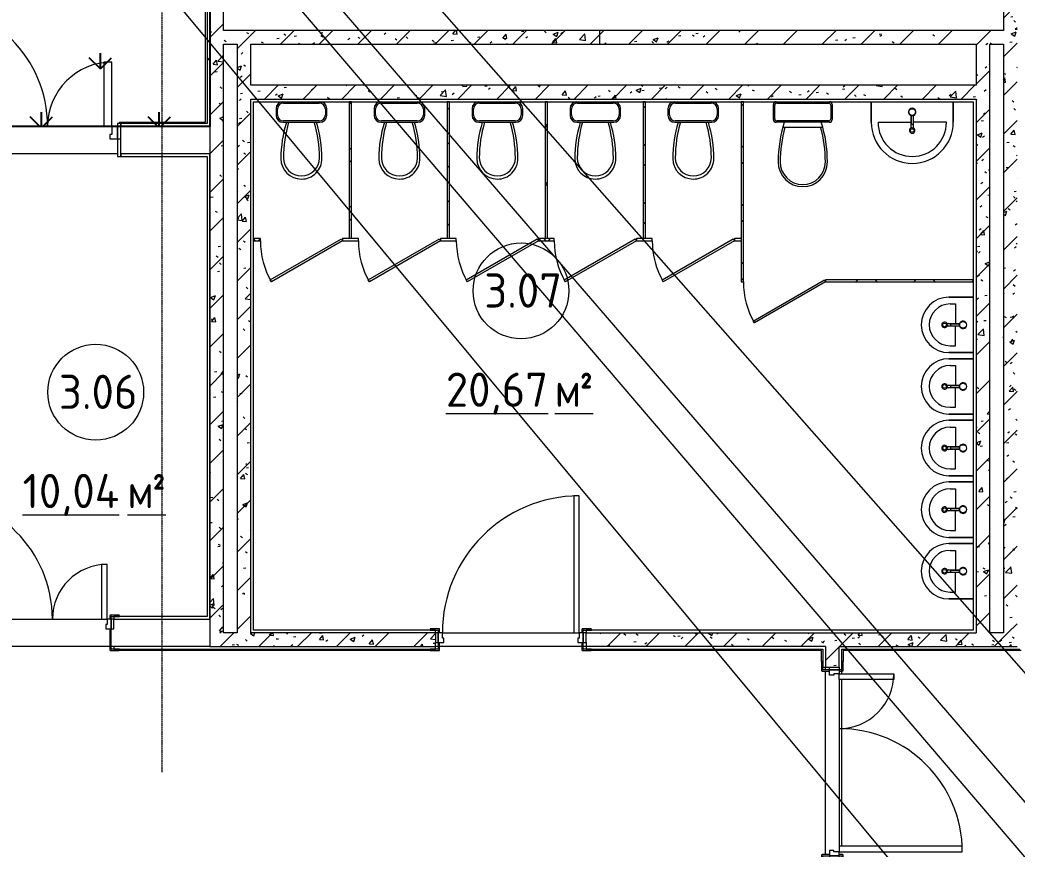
# Model space of a CAD drawing. Header units: millimetres. Extents: x -584918 to 2941280, y 3000189 to 4229862.
# Drawn here: x 179597 to 186884, y 4019962 to 4026020 of the extents above; entities that cross this region are included whole.
import ezdxf

# ---------------------------------------------------------------- set-up
doc = ezdxf.new("R2010")
doc.units = ezdxf.units.MM
doc.linetypes.add('ASVP_Невидимые', pattern=[5, 3, -2])
doc.linetypes.add('ASVP_Осевая', pattern=[14, 10, -2, 0, -2])
for name, color, linetype, lineweight in [('Двери', 7, 'Continuous', 0), ('Линии', 7, 'Continuous', 0), ('Марки помещений', 7, 'Continuous', 0), ('Обобщенные модели', 7, 'Continuous', 0), ('Перекрытие', 7, 'Continuous', 0), ('Сантехника', 7, 'Continuous', 0), ('Стены внутренние', 7, 'Continuous', 0), ('Стены наружные', 7, 'Continuous', 0), ('Стены несущие', 7, 'Continuous', 0), ('Стены отделка', 7, 'Continuous', 0), ('Стены перегородки', 7, 'Continuous', 0), ('экспертиза ДУ пояснения', 6, 'Continuous', 0), ('экспертиза условные обозначения', 1, 'Continuous', 0)]:
    doc.layers.add(name, color=color, linetype=linetype, lineweight=lineweight)
doc.styles.add('GOST Common_2', font='', dxfattribs={"height": 500})
doc.styles.add('GOST Common_3', font='', dxfattribs={"width": 0.9, "height": 500})
doc.styles.get('GOST Common_2').set_extended_font_data('GOST Common')
doc.styles.get('GOST Common_3').set_extended_font_data('GOST Common')
pattern_1 = [(45, (188753.27, 4005092.92), (-141.4214, 141.4214), [])]
pattern_2 = [(50, (188753.27, 4005092.92), (364.368, -31.8783), [38.1, -419.1]), (355, (188753.27, 4005092.9), (-70.486, 382.1133), [30.48, -335.28]), (100.451, (188783.63, 4005090.26), (293.885, 350.2334), [32.38, -356.18]), (46.184, (188753.27, 4005194.5), (542.1585, -84.086), [57.15, -628.65]), (96.636, (188798.45, 4005187.5), (474.805, 494.855), [48.57, -534.27]), (351.184, (188753.27, 4005194.5), (474.81, 494.85), [45.72, -502.92]), (21, (188804.07, 4005169.12), (303.2285, -204.5305), [38.1, -419.1]), (326, (188804.07, 4005169.1), (123.604, 368.376), [30.48, -335.28]), (71.451, (188829.33, 4005152.07), (426.834, 163.843), [32.38, -356.18]), (37.5, (188753.27, 4005092.92), (6.17665, 169.11015), [16.764, -314.452, 16.764, -323.596, -336.55]), (37.5, (188753.27, 4005092.92), (6.17665, 169.11015), [-671.576, 16.764, -319.786]), (7.5, (188753.27, 4005092.92), (133.6389, 200.3615), [16.764, -177.292, 16.764, -306.832, -128.27]), (7.5, (188753.27, 4005092.92), (133.6389, 200.3615), [-517.652, 16.764, -111.506]), (327.5, (188639.98, 4005092.92), (271.1818, -11.4584), [16.764, -110.236, 16.764, -379.476, -525.78]), (327.5, (188639.98, 4005092.92), (271.1818, -11.4584), [-523.24, 16.764, -509.016]), (317.5, (188589.18, 4005092.92), (296.2585, 50.8528), [16.764, -148.336, 16.764, -246.38, -373.38]), (317.5, (188589.18, 4005092.92), (296.2585, 50.8528), [-428.244, 16.764, -356.616])]
pattern_3 = [(45, (188753.27, 4005092.92), (-212.132, 212.132), []), (135, (188753.27, 4005092.92), (-212.132, -212.132), [])]
pattern_4 = [(90, (188374.25, 3759702.1), (-431.0523, 431.0523), [114.3, -747.8046]), (45, (188374.25, 3759702.1), (-431.0523, 431.0523), [114.3, -495.3]), (135, (188374.25, 3759702.1), (-431.0523, -431.0523), [114.3, -495.3])]

# ---------------------------------------------------------------- blocks, each defined once
blk = doc.blocks.new('ASVP_ДверьПротивопожарнаяСтальная_2 полотна - EI15 1370х2000h_полотна_ Г Пр _1250 в свету_-7407274-АР Этаж 03')
at = {"layer": 'Двери', "lineweight": 18}
for p, q in [((-685, 1000), (-625, 1000)), ((-685, 100), (-685, 1000)), ((-625, 1000), (-625, 100)), ((685, 570), (625, 570)), ((625, 570), (625, 100)), ((685, 100), (685, 570)), ((-725, 100), (-685, 100)), ((-725, 10), (-725, 100)), ((-625, 100), (-685, 100)), ((-685, 100), (-685, 40)), ((625, 100), (685, 100)), ((725, 100), (685, 100)), ((685, 100), (685, 40)), ((725, 10), (725, 100)), ((-670, 10), (-725, 10)), ((-685, 40), (-670, 40)), ((-670, 40), (-670, 10)), ((685, 40), (670, 40)), ((670, 40), (670, 10)), ((670, 10), (725, 10))]:
    blk.add_line(p, q, dxfattribs=at)
at = {"layer": 'Двери', "linetype": 'ASVP_Невидимые', "lineweight": 18}
for p, q in [((-750, 100), (-725, 100)), ((-750, 10), (-750, 100)), ((-725, 100), (-725, 10)), ((750, 100), (725, 100)), ((725, 100), (725, 10)), ((750, 10), (750, 100)), ((-725, 10), (-750, 10)), ((725, 10), (750, 10))]:
    blk.add_line(p, q, dxfattribs=at)
at = {"layer": 'Двери'}
for centre, radius, start, end in [((-685, 100), 900, 360, 90), ((685, 100), 470, 90, 180)]:
    blk.add_arc(centre, radius, start, end, dxfattribs=at)
blk = doc.blocks.new('ASVP_ДверьДеревянная_2 полотна - Межкомнатная 1300х2000h_полотна_ Г Л _1220 в свету_-7531502-АР Этаж 03')
at = {"layer": 'Двери', "lineweight": 18}
for p, q in [((650, 950), (610, 950)), ((610, 950), (610, 50)), ((650, 50), (650, 950)), ((-650, 450), (-610, 450)), ((-650, 50), (-650, 450)), ((-610, 450), (-610, 50)), ((-680, 50), (-650, 50)), ((-680, -20), (-680, 50)), ((-610, 50), (-650, 50)), ((-650, 50), (-650, 10)), ((-650, 10), (-640, 10)), ((-640, 10), (-640, -20)), ((610, 50), (650, 50)), ((650, 10), (640, 10)), ((640, 10), (640, -20)), ((680, 50), (650, 50)), ((650, 50), (650, 10)), ((680, -20), (680, 50)), ((-640, -20), (-680, -20)), ((640, -20), (680, -20))]:
    blk.add_line(p, q, dxfattribs=at)
at = {"layer": 'Двери', "linetype": 'ASVP_Невидимые', "lineweight": 18}
for p, q in [((-700, 50), (-680, 50)), ((-700, -20), (-700, 50)), ((-680, 50), (-680, -20)), ((700, 50), (680, 50)), ((680, 50), (680, -20)), ((700, -20), (700, 50)), ((-680, -20), (-700, -20)), ((680, -20), (700, -20))]:
    blk.add_line(p, q, dxfattribs=at)
at = {"layer": 'Двери'}
for centre, radius, start, end in [((650, 50), 900, 90, 180), ((-650, 50), 400, 360, 90)]:
    blk.add_arc(centre, radius, start, end, dxfattribs=at)
blk = doc.blocks.new('ASVP_НАЛИЧНИК МДФ_Двери - Наличник дверной МДФ-7523534-АР Этаж 03')
at = {"layer": 'Обобщенные модели'}
for p, q in [((-681, 0), (-740, 0)), ((-740, 0), (-740, -5)), ((-681, -1), (-681, 0)), ((-680, 50), (-680, -1)), ((-670, -5), (-670, 50)), ((670, 50), (670, -5)), ((680, -1), (680, 50)), ((740, 0), (681, 0)), ((681, 0), (681, -1)), ((740, -5), (740, 0)), ((-735, -10), (-675, -10)), ((-680, -1), (-681, -1)), ((675, -10), (735, -10)), ((681, -1), (680, -1))]:
    blk.add_line(p, q, dxfattribs=at)
for centre, start, end in [((-735, -5), 180, 270), ((-675, -5), 270, 360), ((675, -5), 180, 270), ((735, -5), 270, 360)]:
    blk.add_arc(centre, 5, start, end, dxfattribs=at)
blk = doc.blocks.new('ASVP_НАЛИЧНИК МДФ_Двери - Наличник дверной МДФ-V43-АР Этаж 03')
at = {"layer": 'Обобщенные модели'}
for p, q in [((-681, 0), (-740, 0)), ((-740, 0), (-740, -5)), ((-681, -1), (-681, 0)), ((-680, 20), (-680, -1)), ((-670, -5), (-670, 20)), ((670, 20), (670, -5)), ((680, -1), (680, 20)), ((740, 0), (681, 0)), ((681, 0), (681, -1)), ((740, -5), (740, 0)), ((-735, -10), (-675, -10)), ((-680, -1), (-681, -1)), ((675, -10), (735, -10)), ((681, -1), (680, -1))]:
    blk.add_line(p, q, dxfattribs=at)
for centre, start, end in [((-735, -5), 180, 270), ((-675, -5), 270, 360), ((675, -5), 180, 270), ((735, -5), 270, 360)]:
    blk.add_arc(centre, 5, start, end, dxfattribs=at)
blk = doc.blocks.new('ASVP_ДверьДеревянная_2 полотна - Межкомнатная 1300х2000h_полотна_ Г Пр _1220 в свету_-7189934-АР Этаж 03')
at = {"layer": 'Двери', "lineweight": 18}
for p, q in [((-650, 1000), (-610, 1000)), ((-650, 100), (-650, 1000)), ((-610, 1000), (-610, 100)), ((650, 500), (610, 500)), ((610, 500), (610, 100)), ((650, 100), (650, 500)), ((-680, 100), (-650, 100)), ((-680, 30), (-680, 100)), ((-610, 100), (-650, 100)), ((-650, 100), (-650, 60)), ((610, 100), (650, 100)), ((680, 100), (650, 100)), ((650, 100), (650, 60)), ((680, 30), (680, 100)), ((-640, 30), (-680, 30)), ((-650, 60), (-640, 60)), ((-640, 60), (-640, 30)), ((650, 60), (640, 60)), ((640, 60), (640, 30)), ((640, 30), (680, 30))]:
    blk.add_line(p, q, dxfattribs=at)
at = {"layer": 'Двери', "linetype": 'ASVP_Невидимые', "lineweight": 18}
for p, q in [((-700, 100), (-680, 100)), ((-700, 30), (-700, 100)), ((-680, 100), (-680, 30)), ((700, 100), (680, 100)), ((680, 100), (680, 30)), ((700, 30), (700, 100)), ((-680, 30), (-700, 30)), ((680, 30), (700, 30))]:
    blk.add_line(p, q, dxfattribs=at)
at = {"layer": 'Двери'}
for centre, radius, start, end in [((-650, 100), 900, 360, 90), ((650, 100), 400, 90, 180)]:
    blk.add_arc(centre, radius, start, end, dxfattribs=at)
blk = doc.blocks.new('ASVP_НАЛИЧНИК МДФ_Двери - Наличник дверной МДФ-7405303-АР Этаж 03')
at = {"layer": 'Обобщенные модели'}
for p, q in [((-680, 150), (-680, -1)), ((-670, -5), (-670, 150)), ((670, 150), (670, -5)), ((680, -1), (680, 150)), ((-681, 0), (-740, 0)), ((-740, 0), (-740, -5)), ((-681, -1), (-681, 0)), ((740, 0), (681, 0)), ((681, 0), (681, -1)), ((740, -5), (740, 0)), ((-735, -10), (-675, -10)), ((-680, -1), (-681, -1)), ((675, -10), (735, -10)), ((681, -1), (680, -1))]:
    blk.add_line(p, q, dxfattribs=at)
for centre, start, end in [((-735, -5), 180, 270), ((-675, -5), 270, 360), ((675, -5), 180, 270), ((735, -5), 270, 360)]:
    blk.add_arc(centre, 5, start, end, dxfattribs=at)
blk = doc.blocks.new('ASVP_НАЛИЧНИК МДФ_Двери - Наличник дверной МДФ-7488626-АР Этаж 03')
at = {"layer": 'Обобщенные модели'}
for p, q in [((-681, 0), (-740, 0)), ((-740, 0), (-740, -5)), ((-681, -1), (-681, 0)), ((-680, 20), (-680, -1)), ((-670, -5), (-670, 20)), ((670, 20), (670, -5)), ((680, -1), (680, 20)), ((740, 0), (681, 0)), ((681, 0), (681, -1)), ((740, -5), (740, 0)), ((-735, -10), (-675, -10)), ((-680, -1), (-681, -1)), ((675, -10), (735, -10)), ((681, -1), (680, -1))]:
    blk.add_line(p, q, dxfattribs=at)
for centre, start, end in [((-735, -5), 180, 270), ((-675, -5), 270, 360), ((675, -5), 180, 270), ((735, -5), 270, 360)]:
    blk.add_arc(centre, 5, start, end, dxfattribs=at)
blk = doc.blocks.new('ASVP_ОТКОС_Оштукатуривание дверного откоса - Оштукатуривание дверного откоса-5741163-АР Этаж 03')
at = {"layer": 'Обобщенные модели'}
for p, q in [((-750, 130), (-750, 0)), ((-725, 0), (-725, 130)), ((725, 130), (725, 0)), ((750, 0), (750, 130)), ((-750, 0), (-725, 0)), ((725, 0), (750, 0))]:
    blk.add_line(p, q, dxfattribs=at)
blk = doc.blocks.new('ASVP_ОТКОС_Оштукатуривание дверного откоса - Оштукатуривание дверного откоса-5741164-АР Этаж 03')
at = {"layer": 'Обобщенные модели'}
for p, q in [((-750, 20), (-750, 0)), ((-725, 0), (-725, 20)), ((725, 20), (725, 0)), ((750, 0), (750, 20)), ((-750, 0), (-725, 0)), ((725, 0), (750, 0))]:
    blk.add_line(p, q, dxfattribs=at)
blk = doc.blocks.new('ASVP_ДверьДеревянная_1 полотно - Санузел 1000х2000h_полотно_ Г Л _950 в свету_-7525979-АР Этаж 03')
at = {"layer": 'Двери', "lineweight": 18}
for p, q in [((500, 1050), (460, 1050)), ((460, 1050), (460, 50)), ((500, 50), (500, 1050)), ((-500, 50), (-530, 50)), ((-530, 50), (-530, -20)), ((-500, 10), (-500, 50)), ((-490, 10), (-500, 10)), ((-490, -20), (-490, 10)), ((460, 50), (500, 50)), ((500, 10), (490, 10)), ((490, 10), (490, -20)), ((530, 50), (500, 50)), ((500, 50), (500, 10)), ((530, -20), (530, 50)), ((-530, -20), (-490, -20)), ((490, -20), (530, -20))]:
    blk.add_line(p, q, dxfattribs=at)
at = {"layer": 'Двери', "linetype": 'ASVP_Невидимые', "lineweight": 18}
for p, q in [((-530, 50), (-550, 50)), ((-550, 50), (-550, -20)), ((-530, -20), (-530, 50)), ((550, 50), (530, 50)), ((530, 50), (530, -20)), ((550, -20), (550, 50)), ((-550, -20), (-530, -20)), ((530, -20), (550, -20))]:
    blk.add_line(p, q, dxfattribs=at)
at = {"layer": 'Двери'}
blk.add_arc((500, 50), 1000, 90, 180, dxfattribs=at)
blk = doc.blocks.new('ASVP_НАЛИЧНИК МДФ_Двери - Наличник дверной МДФ-V59-АР Этаж 03')
at = {"layer": 'Обобщенные модели'}
h = blk.add_hatch(dxfattribs=at)
h.set_pattern_fill('FP_18', color=256, style=0, pattern_type=2)
h.set_pattern_definition([(216.87, (5735.7, -15912.83), (1249.4985, 833.00223), [208.25, -1874.25]), (206.565, (5985.6, -16037.78), (-416.5007, -416.5004), [465.661, -465.661]), (198.435, (5985.6, -16246.03), (-832.9995, -416.5009), [263.418, -1053.671])])
h.paths.add_polyline_path([(550, -10), (585, -10), (588.5, -8.5), (590, -5), (590, 0), (530, 0), (530, 50), (520, 50), (520, -5), (521.5, -8.5), (525, -10), (531, -10)])
h.paths.add_polyline_path([(-530, -10), (-525, -10), (-521.5, -8.5), (-520, -5), (-520, 50), (-530, 50), (-531, 0), (-590, -1), (-590, -5), (-588.5, -8.5), (-585, -10), (-531, -10)])
for p, q in [((-531, 0), (-590, 0)), ((-590, 0), (-590, -5)), ((-531, -1), (-531, 0)), ((-530, 50), (-530, -1)), ((-520, -5), (-520, 50)), ((520, 50), (520, -5)), ((530, -1), (530, 50)), ((590, 0), (531, 0)), ((531, 0), (531, -1)), ((590, -5), (590, 0)), ((-585, -10), (-525, -10)), ((-530, -1), (-531, -1)), ((525, -10), (585, -10)), ((531, -1), (530, -1))]:
    blk.add_line(p, q, dxfattribs=at)
for centre, start, end in [((-585, -5), 180, 270), ((-525, -5), 270, 360), ((525, -5), 180, 270), ((585, -5), 270, 360)]:
    blk.add_arc(centre, 5, start, end, dxfattribs=at)
blk = doc.blocks.new('ASVP_НАЛИЧНИК МДФ_Двери - Наличник дверной МДФ-V60-АР Этаж 03')
at = {"layer": 'Обобщенные модели'}
for p, q in [((-531, 0), (-590, 0)), ((-590, 0), (-590, -5)), ((-531, -1), (-531, 0)), ((-530, 20), (-530, -1)), ((-520, -5), (-520, 20)), ((520, 20), (520, -5)), ((530, -1), (530, 20)), ((590, 0), (531, 0)), ((531, 0), (531, -1)), ((590, -5), (590, 0)), ((-585, -10), (-525, -10)), ((-530, -1), (-531, -1)), ((525, -10), (585, -10)), ((531, -1), (530, -1))]:
    blk.add_line(p, q, dxfattribs=at)
for centre, start, end in [((-585, -5), 180, 270), ((-525, -5), 270, 360), ((525, -5), 180, 270), ((585, -5), 270, 360)]:
    blk.add_arc(centre, 5, start, end, dxfattribs=at)
blk = doc.blocks.new('ASVP_2D_Унитаз_Слив - Унитаз детский-7571098-АР Этаж 03')
at = {"layer": 'Сантехника'}
for p, q in [((-294.1, -60), (-294.1, -110)), ((-284.1, -105), (-284.1, -65)), ((-239.1, -20), (20.9, -20)), ((65.9, -65), (65.9, -105)), ((75.9, -110), (75.9, -60)), ((-244.1, -160), (25.9, -160)), ((20.9, -150), (-239.1, -150))]:
    blk.add_line(p, q, dxfattribs=at)
for centre, radius, start, end in [((-244.1, -60), 50, 90, 180), ((-239.1, -65), 45, 90, 180), ((20.9, -65), 45, 360, 90), ((25.9, -60), 50, 360, 90), ((-244.1, -110), 50, 180, 270), ((-239.1, -105), 45, 180, 270), ((20.9, -105), 45, 270, 360), ((25.9, -110), 50, 270, 360), ((638.7, -425), 897.8, 162.83276, 180), ((661.9, -420.1), 902.8, 163.25645, 180), ((-880.1, -420.1), 902.8, 0, 16.74355), ((-856.9, -425), 897.8, 360, 17.16724), ((-109.1, -425), 150, 180, 269.90037), ((-109.1, -420.1), 131.9, 180, 270), ((-109.1, -425), 150, 269.90037, 360), ((-109.1, -420.1), 131.9, 270, 0)]:
    blk.add_arc(centre, radius, start, end, dxfattribs=at)
blk = doc.blocks.new('ASVP_2D_Унитаз_Слив - Унитаз для взрослых-7571099-АР Этаж 03')
at = {"layer": 'Сантехника'}
for p, q in [((-324.1, -140), (-324.1, -30)), ((-314.1, -135), (-314.1, -35)), ((-299.1, -20), (80.9, -20)), ((95.9, -35), (95.9, -135)), ((105.9, -30), (105.9, -140)), ((85.9, -160), (-304.1, -160)), ((80.9, -150), (-299.1, -150)), ((-254.8, -195), (36.7, -195))]:
    blk.add_line(p, q, dxfattribs=at)
for centre, radius, start, end in [((-304.1, -30), 20, 90, 180), ((-299.1, -35), 15, 90, 180), ((80.9, -35), 15, 360, 90), ((85.9, -30), 20, 0, 90), ((-304.1, -140), 20, 180, 270), ((-299.1, -135), 15, 180, 270), ((80.9, -135), 15, 270, 0), ((85.9, -140), 20, 270, 0), ((676.9, -450), 966, 162.52982, 180), ((691.9, -450), 966, 164.69381, 180), ((-910.1, -450), 966, 360, 15.30619), ((-895.1, -450), 966, 360, 17.47018), ((-109.1, -450), 180, 180, 270), ((-109.1, -450), 165, 180, 270), ((-109.1, -450), 165, 270, 360), ((-109.1, -450), 180, 270, 360)]:
    blk.add_arc(centre, radius, start, end, dxfattribs=at)
blk = doc.blocks.new('ASVP_2D_Раковина - Раковина 405х380 _детская_-7545342-АР Этаж 03')
at = {"layer": 'Сантехника'}
for p, q in [((-311.6, 187.5), (-311.6, 10)), ((-311.6, 10), (-311.6, 187.5)), ((-261.6, 179.3), (-261.6, 140)), ((-119.1, 110.6), (-119.1, 191.9)), ((-115.1, 176), (-115.1, 109.6)), ((-103.1, 176), (-115.1, 176)), ((-103.1, 109.6), (-103.1, 176)), ((-99.1, 191.9), (-99.1, 110.6)), ((43.4, 179.3), (43.4, 140)), ((93.4, 10), (93.4, 187.5)), ((93.4, 187.5), (93.4, 10)), ((-261.6, 140), (-119.1, 140)), ((43.4, 140), (-99.1, 140))]:
    blk.add_line(p, q, dxfattribs=at)
for centre, radius in [((-109.1, 220), 13.3), ((-109.1, 85), 24.5)]:
    blk.add_circle(centre, radius, dxfattribs=at)
for centre, radius, start, end in [((-109.1, 187.5), 202.5, 360, 180), ((-109.1, 187.5), 202.5, 360, 180), ((-109.1, 179.3), 152.5, 0, 180), ((-109.1, 220), 20, 284.14377, 255.85623), ((-109.1, 191.9), 10, 0, 180), ((-109.1, 85), 27.5, 102.60426, 77.39774), ((-109.1, 85), 25.3, 76.29328, 103.7089)]:
    blk.add_arc(centre, radius, start, end, dxfattribs=at)
blk = doc.blocks.new('Д_Эскиз_1П - Дверь_в_трансформируемой_перегородке-7571097-АР Этаж 03')
at = {"layer": 'Двери'}
for p, q in [((-300, 8), (219.6, 308)), ((227.6, 294.1), (-292, -5.9)), ((219.6, 308), (227.6, 294.1)), ((-292, -5.9), (-300, 8))]:
    blk.add_line(p, q, dxfattribs=at)
blk.add_arc((-300, 8), 600, 0, 30, dxfattribs=at)
blk = doc.blocks.new('ASVP_2D_Раковина - Раковина 600х450-7571100-АР Этаж 03')
at = {"layer": 'Сантехника'}
for p, q in [((-409.1, -160), (-409.1, -10)), ((-409.1, -10), (-409.1, -160)), ((190.9, -10), (190.9, -160)), ((190.9, -160), (190.9, -10)), ((-119.1, -110.6), (-119.1, -191.9)), ((-115.1, -176), (-115.1, -109.6)), ((-103.1, -109.6), (-103.1, -176)), ((-99.1, -191.9), (-99.1, -110.6)), ((-359.1, -160), (-119.1, -160)), ((-103.1, -176), (-115.1, -176)), ((140.9, -160), (-99.1, -160))]:
    blk.add_line(p, q, dxfattribs=at)
for centre, radius in [((-109.1, -85), 24.5), ((-109.1, -220), 13.3)]:
    blk.add_circle(centre, radius, dxfattribs=at)
for centre, radius, start, end in [((-109.1, -85), 27.5, 282.60226, 257.39574), ((-109.1, -85), 25.3, 256.2911, 283.70672), ((-109.1, -160), 300, 180, 0), ((-109.1, -160), 300, 180, 0), ((-109.1, -160), 250, 180, 360), ((-109.1, -220), 20, 104.14377, 75.85623), ((-109.1, -191.9), 10, 180, 360)]:
    blk.add_arc(centre, radius, start, end, dxfattribs=at)
blk = doc.blocks.new('ASVP_Марка_Помещение_ДваЗначения - Номер Площадь-685795-АР Этаж 03')
at = {"layer": 'Марки помещений'}
blk.add_circle((0, 0), 3.5, dxfattribs=at)

msp = doc.modelspace()

# ---------------------------------------------------------------- hatches: boundary and pattern name
at = {"layer": 'Стены внутренние'}
h = msp.add_hatch(dxfattribs=at)
h.set_pattern_fill('FP_4', color=256, style=0, pattern_type=2)
h.set_pattern_definition(pattern_1)
h.paths.add_polyline_path([(180984.165, 4025942.249), (181084.165, 4025942.249), (181084.165, 4027043.852), (180984.165, 4027043.852), (180984.165, 4026200.181)])
h = msp.add_hatch(dxfattribs=at)
h.set_pattern_fill('FP_5', color=256, style=0, pattern_type=2)
h.set_pattern_definition(pattern_2)
h.paths.add_polyline_path([(180984.165, 4025942.249), (181084.165, 4025942.249), (181084.165, 4027043.852), (180984.165, 4027043.852), (180984.165, 4026200.181)])
h = msp.add_hatch(dxfattribs=at)
h.set_pattern_fill('FP_4', color=256, style=0, pattern_type=2)
h.set_pattern_definition(pattern_1)
h.paths.add_polyline_path([(186831.04, 4021542.249), (186884.165, 4021542.249), (186884.165, 4026113.613), (186784.165, 4026153.911), (186784.165, 4021542.249)])
h = msp.add_hatch(dxfattribs=at)
h.set_pattern_fill('FP_5', color=256, style=0, pattern_type=2)
h.set_pattern_definition(pattern_2)
h.paths.add_polyline_path([(186831.04, 4021542.249), (186884.165, 4021542.249), (186884.165, 4026113.613), (186784.165, 4026153.911), (186784.165, 4021542.249)])
h = msp.add_hatch(dxfattribs=at)
h.set_pattern_fill('FP_4', color=256, style=0, pattern_type=2)
h.set_pattern_definition(pattern_1)
h.paths.add_polyline_path([(180984.165, 4021542.249), (181084.165, 4021542.249), (181084.165, 4025942.249), (180984.165, 4025942.249), (180984.165, 4021863.402)])
h = msp.add_hatch(dxfattribs=at)
h.set_pattern_fill('FP_5', color=256, style=0, pattern_type=2)
h.set_pattern_definition(pattern_2)
h.paths.add_polyline_path([(180984.165, 4021542.249), (181084.165, 4021542.249), (181084.165, 4025942.249), (180984.165, 4025942.249), (180984.165, 4021863.402)])
h = msp.add_hatch(dxfattribs=at)
h.set_pattern_fill('FP_4', color=256, style=0, pattern_type=2)
h.set_pattern_definition(pattern_1)
h.paths.add_polyline_path([(183834.165, 4025842.249), (183834.165, 4025942.249), (181084.165, 4025942.249), (181084.165, 4025842.249), (182888.826, 4025842.249)])
h = msp.add_hatch(dxfattribs=at)
h.set_pattern_fill('FP_5', color=256, style=0, pattern_type=2)
h.set_pattern_definition(pattern_2)
h.paths.add_polyline_path([(183834.165, 4025842.249), (183834.165, 4025942.249), (181084.165, 4025942.249), (181084.165, 4025842.249), (182888.826, 4025842.249)])
h = msp.add_hatch(dxfattribs=at)
h.set_pattern_fill('FP_4', color=256, style=0, pattern_type=2)
h.set_pattern_definition(pattern_1)
h.paths.add_polyline_path([(186584.165, 4025842.249), (186784.165, 4025842.249), (186784.165, 4025942.249), (183834.165, 4025942.249), (183834.165, 4025842.249), (185775.755, 4025842.249)])
h = msp.add_hatch(dxfattribs=at)
h.set_pattern_fill('FP_5', color=256, style=0, pattern_type=2)
h.set_pattern_definition(pattern_2)
h.paths.add_polyline_path([(186584.165, 4025842.249), (186784.165, 4025842.249), (186784.165, 4025942.249), (183834.165, 4025942.249), (183834.165, 4025842.249), (185775.755, 4025842.249)])
h = msp.add_hatch(dxfattribs=at)
h.set_pattern_fill('FP_4', color=256, style=0, pattern_type=2)
h.set_pattern_definition(pattern_1)
h.paths.add_polyline_path([(181184.165, 4021542.249), (181284.165, 4021542.249), (181284.165, 4025842.249), (181184.165, 4025842.249), (181184.165, 4021863.402)])
h = msp.add_hatch(dxfattribs=at)
h.set_pattern_fill('FP_5', color=256, style=0, pattern_type=2)
h.set_pattern_definition(pattern_2)
h.paths.add_polyline_path([(181184.165, 4021542.249), (181284.165, 4021542.249), (181284.165, 4025842.249), (181184.165, 4025842.249), (181184.165, 4021863.402)])
h = msp.add_hatch(dxfattribs=at)
h.set_pattern_fill('FP_4', color=256, style=0, pattern_type=2)
h.set_pattern_definition(pattern_1)
h.paths.add_polyline_path([(186684.165, 4021542.249), (186684.165, 4025842.249), (186584.165, 4025842.249), (186584.165, 4021542.249)])
h = msp.add_hatch(dxfattribs=at)
h.set_pattern_fill('FP_5', color=256, style=0, pattern_type=2)
h.set_pattern_definition(pattern_2)
h.paths.add_polyline_path([(186684.165, 4021542.249), (186684.165, 4025842.249), (186584.165, 4025842.249), (186584.165, 4021542.249)])
h = msp.add_hatch(dxfattribs=at)
h.set_pattern_fill('FP_4', color=256, style=0, pattern_type=2)
h.set_pattern_definition(pattern_1)
h.paths.add_polyline_path([(181284.165, 4025442.249), (186584.165, 4025442.249), (186584.165, 4025542.249), (181284.165, 4025542.249), (181284.165, 4025477.385)])
h = msp.add_hatch(dxfattribs=at)
h.set_pattern_fill('FP_5', color=256, style=0, pattern_type=2)
h.set_pattern_definition(pattern_2)
h.paths.add_polyline_path([(181284.165, 4025442.249), (186584.165, 4025442.249), (186584.165, 4025542.249), (181284.165, 4025542.249), (181284.165, 4025477.385)])
h = msp.add_hatch(dxfattribs=at)
h.set_pattern_fill('FP_4', color=256, style=0, pattern_type=2)
h.set_pattern_definition(pattern_1)
h.paths.add_polyline_path([(186780.593, 4021442.249), (186884.165, 4021442.249), (186884.165, 4021542.249), (183734.165, 4021542.249), (183734.165, 4021442.249), (186684.165, 4021442.249)])
h.paths.add_polyline_path([(181926.516, 4021442.249), (182634.165, 4021442.249), (182634.165, 4021542.249), (180984.165, 4021542.249), (180984.165, 4021442.249), (181284.165, 4021442.249)])
h = msp.add_hatch(dxfattribs=at)
h.set_pattern_fill('FP_5', color=256, style=0, pattern_type=2)
h.set_pattern_definition(pattern_2)
h.paths.add_polyline_path([(186780.593, 4021442.249), (186884.165, 4021442.249), (186884.165, 4021542.249), (183734.165, 4021542.249), (183734.165, 4021442.249), (186684.165, 4021442.249)])
h.paths.add_polyline_path([(181926.516, 4021442.249), (182634.165, 4021442.249), (182634.165, 4021542.249), (180984.165, 4021542.249), (180984.165, 4021442.249), (181284.165, 4021442.249)])
h = msp.add_hatch(dxfattribs=at)
h.set_pattern_fill('FP_4', color=256, style=0, pattern_type=2)
h.set_pattern_definition(pattern_1)
h.paths.add_polyline_path([(185484.165, 4019842.249), (185584.165, 4019842.249), (185584.165, 4019892.249), (185484.165, 4019892.249), (185484.165, 4019857.633)])
h.paths.add_polyline_path([(185514.165, 4021292.249), (185584.165, 4021292.249), (185584.165, 4021442.249), (185484.165, 4021441.092), (185484.165, 4021292.249)])
h = msp.add_hatch(dxfattribs=at)
h.set_pattern_fill('FP_5', color=256, style=0, pattern_type=2)
h.set_pattern_definition(pattern_2)
h.paths.add_polyline_path([(185484.165, 4019842.249), (185584.165, 4019842.249), (185584.165, 4019892.249), (185484.165, 4019892.249), (185484.165, 4019857.633)])
h.paths.add_polyline_path([(185514.165, 4021292.249), (185584.165, 4021292.249), (185584.165, 4021442.249), (185484.165, 4021441.092), (185484.165, 4021292.249)])
at = {"layer": 'Стены наружные'}
h = msp.add_hatch(dxfattribs=at)
h.set_pattern_fill('FP_22', color=256, style=0, pattern_type=2)
h.set_pattern_definition(pattern_3)
h.paths.add_polyline_path([(182004.165, 4024422.249), (182020.165, 4024422.249), (182020.165, 4025422.249), (182004.165, 4025422.249), (182004.165, 4024754.588)])
h = msp.add_hatch(dxfattribs=at)
h.set_pattern_fill('FP_22', color=256, style=0, pattern_type=2)
h.set_pattern_definition(pattern_3)
h.paths.add_polyline_path([(182720.165, 4024422.249), (182736.165, 4024422.249), (182736.165, 4025422.249), (182720.165, 4025422.249), (182720.165, 4024754.588)])
h = msp.add_hatch(dxfattribs=at)
h.set_pattern_fill('FP_22', color=256, style=0, pattern_type=2)
h.set_pattern_definition(pattern_3)
h.paths.add_polyline_path([(183436.165, 4024422.249), (183452.165, 4024422.249), (183452.165, 4025422.249), (183436.165, 4025422.249), (183436.165, 4024754.588)])
h = msp.add_hatch(dxfattribs=at)
h.set_pattern_fill('FP_22', color=256, style=0, pattern_type=2)
h.set_pattern_definition(pattern_3)
h.paths.add_polyline_path([(184152.165, 4024422.249), (184168.165, 4024422.249), (184168.165, 4025422.249), (184152.165, 4025422.249), (184152.165, 4024754.588)])
h = msp.add_hatch(dxfattribs=at)
h.set_pattern_fill('FP_22', color=256, style=0, pattern_type=2)
h.set_pattern_definition(pattern_3)
h.paths.add_polyline_path([(184868.165, 4024106.249), (184884.165, 4024106.249), (184884.165, 4025422.249), (184868.165, 4025422.249), (184868.165, 4024754.588)])
h = msp.add_hatch(dxfattribs=at)
h.set_pattern_fill('FP_22', color=256, style=0, pattern_type=2)
h.set_pattern_definition(pattern_3)
h.paths.add_polyline_path([(181304.165, 4024406.249), (181354.165, 4024406.249), (181354.165, 4024422.249), (181304.165, 4024422.249)])
h.paths.add_polyline_path([(182004.165, 4024406.249), (182070.165, 4024406.249), (182070.165, 4024422.249), (181954.165, 4024422.249), (181954.165, 4024406.249)])
h.paths.add_polyline_path([(182670.165, 4024406.249), (182786.165, 4024406.249), (182786.165, 4024422.249), (182670.165, 4024422.249)])
h.paths.add_polyline_path([(184168.165, 4024406.249), (184218.165, 4024406.249), (184218.165, 4024422.249), (184102.165, 4024422.249), (184102.165, 4024406.249), (184152.165, 4024406.249)])
h.paths.add_polyline_path([(184868.165, 4024406.249), (184868.165, 4024422.249), (184818.165, 4024422.249), (184818.165, 4024406.249)])
h.paths.add_polyline_path([(183436.165, 4024406.249), (183502.165, 4024406.249), (183502.165, 4024422.249), (183386.165, 4024422.249), (183386.165, 4024406.249)])
h = msp.add_hatch(dxfattribs=at)
h.set_pattern_fill('FP_22', color=256, style=0, pattern_type=2)
h.set_pattern_definition(pattern_3)
h.paths.add_polyline_path([(185775.755, 4024106.249), (186564.165, 4024106.249), (186564.165, 4024122.249), (185484.165, 4024122.249), (185484.165, 4024106.249)])
at = {"layer": 'экспертиза условные обозначения', "lineweight": -3}
h = msp.add_hatch(dxfattribs=at)
h.set_pattern_fill('GRASS', color=3, scale=24)
h.set_pattern_definition(pattern_4)
edge = h.paths.add_edge_path()
edge.add_line((172013.004, 4032322.098), (172723.179, 4034084.384))
edge.add_line((172723.179, 4034084.384), (184486.953, 4029343.758))
edge.add_line((184486.953, 4029343.758), (183776.778, 4027581.472))
edge.add_line((183776.778, 4027581.472), (182548.703, 4028081.759))
edge.add_arc((182096.527, 4027065.375), 1112.43, 66.0163459, 179.3697779)
edge.add_line((180984.165, 4027077.61), (180984.165, 4025242.249))
edge.add_line((180984.165, 4025242.249), (178056.238, 4025242.249))
edge.add_line((178056.238, 4025242.249), (178034.165, 4029895.66))
edge.add_line((178034.165, 4029895.66), (174048.703, 4031507.132))
edge.add_line((174048.703, 4031507.132), (172013.004, 4032322.098))
h = msp.add_hatch(dxfattribs=at)
h.set_pattern_fill('GRASS', color=3, scale=24)
h.set_pattern_definition(pattern_4)
edge = h.paths.add_edge_path()
edge.add_line((183888.124, 4027536.727), (184548.663, 4029324.281))
edge.add_line((184548.663, 4029324.281), (189725.301, 4027232.782))
edge.add_line((189725.301, 4027232.782), (191781.071, 4032334.136))
edge.add_line((191781.071, 4032334.136), (193172.349, 4031773.472))
edge.add_line((193172.349, 4031773.472), (191118.448, 4026676.755))
edge.add_line((191118.448, 4026676.755), (197791.947, 4023987.435))
edge.add_line((197791.947, 4023987.435), (197081.772, 4022225.149))
edge.add_line((197081.772, 4022225.149), (195745.319, 4022758.329))
edge.add_arc((195341.633, 4021726.997), 1107.523, 68.623549, 179.4277519)
edge.add_line((194234.165, 4021738.058), (194234.165, 4019842.249))
edge.add_line((194234.165, 4019842.249), (191484.165, 4019842.249))
edge.add_line((191484.165, 4019842.249), (191484.165, 4024475.51))
edge.add_line((191484.165, 4024475.51), (188548.703, 4025663.848))
edge.add_line((188548.703, 4025663.848), (183888.124, 4027536.727))

# ---------------------------------------------------------------- linework, layer by layer
at = {"layer": 'Линии', "linetype": 'ASVP_Осевая'}
msp.add_line((180634.165, 4026342.249), (180634.165, 4020522.249), dxfattribs=at)
at = {"layer": 'Перекрытие'}
for p, q in [((178959.165, 4025242.249), (180209.165, 4025242.249)), ((180309.165, 4025042.249), (178859.165, 4025042.249)), ((178974.165, 4021642.249), (180194.165, 4021642.249)), ((182684.165, 4021542.249), (183644.165, 4021542.249)), ((180254.165, 4021442.249), (178914.165, 4021442.249)), ((180284.165, 4021442.249), (180264.165, 4021442.249)), ((182654.165, 4021442.249), (182634.165, 4021442.249)), ((183704.165, 4021442.249), (182664.165, 4021442.249)), ((183734.165, 4021442.249), (183714.165, 4021442.249)), ((185484.165, 4021272.249), (185484.165, 4021292.249)), ((185484.165, 4019922.249), (185484.165, 4021262.249))]:
    msp.add_line(p, q, dxfattribs=at)
at = {"layer": 'Стены внутренние'}
for p, q in [((180954.165, 4025272.249), (180954.165, 4027043.852)), ((180324.165, 4025272.249), (180954.165, 4025272.249)), ((180324.165, 4025272.249), (180324.165, 4025262.249)), ((180324.165, 4021412.249), (180324.165, 4021417.249)), ((180982.569, 4021412.249), (180982.569, 4021422.249)), ((180984.165, 4021412.249), (180984.165, 4021422.249)), ((182594.165, 4021412.249), (182594.165, 4021417.249)), ((183774.165, 4021412.249), (183774.165, 4021417.249)), ((182594.165, 4021412.249), (180324.165, 4021412.249)), ((185454.165, 4021412.249), (183774.165, 4021412.249)), ((185454.165, 4021332.249), (185454.165, 4021412.249)), ((186914.165, 4021412.249), (185614.165, 4021412.249)), ((185614.165, 4021412.249), (185614.165, 4021332.249)), ((185454.165, 4021332.249), (185459.165, 4021332.249)), ((185614.165, 4021332.249), (185609.165, 4021332.249))]:
    msp.add_line(p, q, dxfattribs=at)
at = {"layer": 'Стены несущие'}
for p, q in [((180984.165, 4027043.852), (180984.165, 4021442.249)), ((181084.165, 4025942.249), (181084.165, 4027043.852)), ((186784.165, 4026153.911), (186784.165, 4025942.249)), ((186784.165, 4025942.249), (181084.165, 4025942.249)), ((183834.165, 4025842.249), (183834.165, 4025942.249)), ((181084.165, 4021542.249), (181084.165, 4025842.249)), ((181084.165, 4025842.249), (181184.165, 4025842.249)), ((181184.165, 4025842.249), (181184.165, 4021542.249)), ((181284.165, 4025842.249), (186584.165, 4025842.249)), ((181284.165, 4025542.249), (181284.165, 4025842.249)), ((186584.165, 4025842.249), (186584.165, 4025542.249)), ((186684.165, 4025842.249), (186784.165, 4025842.249)), ((186684.165, 4021542.249), (186684.165, 4025842.249)), ((186784.165, 4025842.249), (186784.165, 4021542.249)), ((186584.165, 4025542.249), (181284.165, 4025542.249)), ((181284.165, 4025442.249), (186584.165, 4025442.249)), ((181284.165, 4021542.249), (181284.165, 4025442.249)), ((186584.165, 4025442.249), (186584.165, 4021542.249)), ((181184.165, 4021542.249), (181084.165, 4021542.249)), ((182634.165, 4021542.249), (181284.165, 4021542.249)), ((183734.165, 4021542.249), (186584.165, 4021542.249)), ((186784.165, 4021542.249), (186684.165, 4021542.249)), ((180984.165, 4021442.249), (182634.165, 4021442.249)), ((182634.165, 4021442.249), (182634.165, 4021472.249)), ((183734.165, 4021472.249), (183734.165, 4021442.249)), ((185484.165, 4021442.249), (183734.165, 4021442.249)), ((185484.165, 4021442.249), (185484.165, 4021292.249)), ((185584.165, 4021292.249), (185584.165, 4021442.249)), ((185584.165, 4021442.249), (186884.165, 4021442.249)), ((185484.165, 4021292.249), (185514.165, 4021292.249))]:
    msp.add_line(p, q, dxfattribs=at)
at = {"layer": 'Стены отделка'}
for p, q in [((180964.165, 4027043.852), (180964.165, 4025262.249)), ((180984.165, 4025242.249), (180984.165, 4027043.852)), ((181304.165, 4025422.249), (186564.165, 4025422.249)), ((181304.165, 4021562.249), (181304.165, 4025422.249)), ((186564.165, 4025422.249), (186564.165, 4021562.249)), ((180964.165, 4025262.249), (180334.165, 4025262.249)), ((180334.165, 4025262.249), (180334.165, 4025242.249)), ((180334.165, 4025242.249), (180984.165, 4025242.249)), ((180984.165, 4025042.249), (180334.165, 4025042.249)), ((180334.165, 4025042.249), (180334.165, 4025022.249)), ((180334.165, 4025022.249), (180964.165, 4025022.249)), ((180964.165, 4025022.249), (180964.165, 4021662.249)), ((180984.165, 4021642.249), (180984.165, 4025042.249)), ((180964.165, 4021662.249), (180284.165, 4021662.249)), ((180284.165, 4021662.249), (180284.165, 4021642.249)), ((180284.165, 4021642.249), (180984.165, 4021642.249)), ((182634.165, 4021562.249), (181304.165, 4021562.249)), ((182634.165, 4021542.249), (182634.165, 4021562.249)), ((186564.165, 4021562.249), (183734.165, 4021562.249)), ((183734.165, 4021562.249), (183734.165, 4021542.249)), ((180984.165, 4021442.249), (180284.165, 4021442.249)), ((180284.165, 4021442.249), (180284.165, 4021422.249)), ((180284.165, 4021422.249), (182634.165, 4021422.249)), ((182634.165, 4021422.249), (182634.165, 4021442.249)), ((183734.165, 4021442.249), (183734.165, 4021422.249)), ((183734.165, 4021422.249), (185464.165, 4021422.249)), ((185464.165, 4021422.249), (185464.165, 4021292.249)), ((185604.165, 4021422.249), (186904.165, 4021422.249)), ((185604.165, 4021242.249), (185604.165, 4021422.249)), ((185464.165, 4021292.249), (185484.165, 4021292.249)), ((185584.165, 4021202.249), (185584.165, 4019982.249)), ((185604.165, 4019982.249), (185604.165, 4021202.249))]:
    msp.add_line(p, q, dxfattribs=at)
at = {"layer": 'Стены перегородки'}
for p, q in [((182004.165, 4025422.249), (182004.165, 4024422.249)), ((182020.165, 4025422.249), (182004.165, 4025422.249)), ((182020.165, 4024422.249), (182020.165, 4025422.249)), ((182720.165, 4025422.249), (182720.165, 4024422.249)), ((182736.165, 4025422.249), (182720.165, 4025422.249)), ((182736.165, 4024422.249), (182736.165, 4025422.249)), ((183436.165, 4025422.249), (183436.165, 4024422.249)), ((183452.165, 4025422.249), (183436.165, 4025422.249)), ((183452.165, 4024422.249), (183452.165, 4025422.249)), ((184152.165, 4025422.249), (184152.165, 4024422.249)), ((184168.165, 4025422.249), (184152.165, 4025422.249)), ((184168.165, 4024422.249), (184168.165, 4025422.249)), ((184868.165, 4025422.249), (184868.165, 4024106.249)), ((184884.165, 4025422.249), (184868.165, 4025422.249)), ((184884.165, 4024106.249), (184884.165, 4025422.249)), ((181354.165, 4024422.249), (181304.165, 4024422.249)), ((181304.165, 4024422.249), (181304.165, 4024406.249)), ((181304.165, 4024406.249), (181354.165, 4024406.249)), ((181354.165, 4024406.249), (181354.165, 4024422.249)), ((182070.165, 4024422.249), (181954.165, 4024422.249)), ((181954.165, 4024422.249), (181954.165, 4024406.249)), ((181954.165, 4024406.249), (182070.165, 4024406.249)), ((182070.165, 4024406.249), (182070.165, 4024422.249)), ((182786.165, 4024422.249), (182670.165, 4024422.249)), ((182670.165, 4024422.249), (182670.165, 4024406.249)), ((182670.165, 4024406.249), (182786.165, 4024406.249)), ((182786.165, 4024406.249), (182786.165, 4024422.249)), ((183502.165, 4024422.249), (183386.165, 4024422.249)), ((183386.165, 4024422.249), (183386.165, 4024406.249)), ((183386.165, 4024406.249), (183502.165, 4024406.249)), ((183502.165, 4024406.249), (183502.165, 4024422.249)), ((184218.165, 4024422.249), (184102.165, 4024422.249)), ((184102.165, 4024422.249), (184102.165, 4024406.249)), ((184102.165, 4024406.249), (184218.165, 4024406.249)), ((184218.165, 4024406.249), (184218.165, 4024422.249)), ((184868.165, 4024422.249), (184818.165, 4024422.249)), ((184818.165, 4024422.249), (184818.165, 4024406.249)), ((184818.165, 4024406.249), (184868.165, 4024406.249)), ((186564.165, 4024122.249), (185484.165, 4024122.249)), ((185484.165, 4024122.249), (185484.165, 4024106.249)), ((186564.165, 4024106.249), (186564.165, 4024122.249)), ((184868.165, 4024106.249), (184884.165, 4024106.249)), ((185484.165, 4024106.249), (186564.165, 4024106.249))]:
    msp.add_line(p, q, dxfattribs=at)
at = {"layer": 'экспертиза ДУ пояснения'}
for points in [[(148498.361, 4064875.94), (187664.311, 4017827.005)], [(188616.346, 4017945.978), (148498.361, 4064875.94)], [(194269.216, 4011811.649), (148498.361, 4064875.94)], [(148498.361, 4064875.94), (195205.731, 4011868.456)]]:
    msp.add_lwpolyline(points, dxfattribs=at)
at = {"layer": 'экспертиза условные обозначения', "color": 3, "lineweight": -3}
msp.add_lwpolyline([(172013.004, 4032322.098), (172723.179, 4034084.384), (184486.953, 4029343.758), (183776.778, 4027581.472), (182548.703, 4028081.759, 0.5393084), (180984.165, 4027077.61), (180984.165, 4025242.249), (178056.238, 4025242.249), (178034.165, 4029895.66), (174048.703, 4031507.132), (172013.004, 4032322.098)], format="xyb", dxfattribs=at)

# ---------------------------------------------------------------- block references
at = {"layer": 'Двери'}
for name, p in [('ASVP_ДверьПротивопожарнаяСтальная_2 полотна - EI15 1370х2000h_полотна_ Г Пр _1250 в свету_-7407274-АР Этаж 03', (179584.165, 4025142.249)), ('ASVP_ДверьДеревянная_2 полотна - Межкомнатная 1300х2000h_полотна_ Г Пр _1220 в свету_-7189934-АР Этаж 03', (179584.165, 4021542.249)), ('ASVP_ДверьДеревянная_1 полотно - Санузел 1000х2000h_полотно_ Г Л _950 в свету_-7525979-АР Этаж 03', (183184.165, 4021492.249))]:
    msp.add_blockref(name, p, dxfattribs=at)
for name, p, rotation in [('Д_Эскиз_1П - Дверь_в_трансформируемой_перегородке-7571097-АР Этаж 03', (181654.165, 4024414.249), 180), ('Д_Эскиз_1П - Дверь_в_трансформируемой_перегородке-7571097-АР Этаж 03', (182370.165, 4024414.249), 180), ('Д_Эскиз_1П - Дверь_в_трансформируемой_перегородке-7571097-АР Этаж 03', (183086.165, 4024414.249), 180), ('Д_Эскиз_1П - Дверь_в_трансформируемой_перегородке-7571097-АР Этаж 03', (183802.165, 4024414.249), 180), ('Д_Эскиз_1П - Дверь_в_трансформируемой_перегородке-7571097-АР Этаж 03', (184518.165, 4024414.249), 180), ('Д_Эскиз_1П - Дверь_в_трансформируемой_перегородке-7571097-АР Этаж 03', (185184.165, 4024114.249), 180), ('ASVP_ДверьДеревянная_2 полотна - Межкомнатная 1300х2000h_полотна_ Г Л _1220 в свету_-7531502-АР Этаж 03', (185534.165, 4020592.249), 269.9999999999587)]:
    msp.add_blockref(name, p, dxfattribs=dict(at, rotation=rotation))
at = {"layer": 'Марки помещений', "xscale": 99.99999999999993, "yscale": 99.99999999999993, "zscale": 99.99999999999993}
for p in [(183259.023, 4024040.329), (180150.809, 4023300.17)]:
    msp.add_blockref('ASVP_Марка_Помещение_ДваЗначения - Номер Площадь-685795-АР Этаж 03', p, dxfattribs=at)
at = {"layer": 'Обобщенные модели'}
for name, p, rotation in [('ASVP_ОТКОС_Оштукатуривание дверного откоса - Оштукатуривание дверного откоса-5741164-АР Этаж 03', (179584.165, 4025262.249), 180), ('ASVP_НАЛИЧНИК МДФ_Двери - Наличник дверной МДФ-7488626-АР Этаж 03', (179584.165, 4021662.249), 180), ('ASVP_НАЛИЧНИК МДФ_Двери - Наличник дверной МДФ-V60-АР Этаж 03', (183184.165, 4021562.249), 180), ('ASVP_НАЛИЧНИК МДФ_Двери - Наличник дверной МДФ-7523534-АР Этаж 03', (185464.165, 4020592.249), 269.9999999999587), ('ASVP_НАЛИЧНИК МДФ_Двери - Наличник дверной МДФ-V43-АР Этаж 03', (185604.165, 4020592.249), 89.99999999995853)]:
    msp.add_blockref(name, p, dxfattribs=dict(at, rotation=rotation))
for name, p in [('ASVP_ОТКОС_Оштукатуривание дверного откоса - Оштукатуривание дверного откоса-5741163-АР Этаж 03', (179584.165, 4025022.249)), ('ASVP_НАЛИЧНИК МДФ_Двери - Наличник дверной МДФ-7405303-АР Этаж 03', (179584.165, 4021422.249)), ('ASVP_НАЛИЧНИК МДФ_Двери - Наличник дверной МДФ-V59-АР Этаж 03', (183184.165, 4021422.249))]:
    msp.add_blockref(name, p, dxfattribs=at)
at = {"layer": 'Сантехника'}
for name, p in [('ASVP_2D_Унитаз_Слив - Унитаз детский-7571098-АР Этаж 03', (181763.239, 4025432.249)), ('ASVP_2D_Унитаз_Слив - Унитаз детский-7571098-АР Этаж 03', (182479.239, 4025432.249)), ('ASVP_2D_Унитаз_Слив - Унитаз детский-7571098-АР Этаж 03', (183195.239, 4025432.249)), ('ASVP_2D_Унитаз_Слив - Унитаз детский-7571098-АР Этаж 03', (183911.239, 4025432.249)), ('ASVP_2D_Унитаз_Слив - Унитаз детский-7571098-АР Этаж 03', (184627.239, 4025432.249)), ('ASVP_2D_Унитаз_Слив - Унитаз для взрослых-7571099-АР Этаж 03', (185427.239, 4025432.249)), ('ASVP_2D_Раковина - Раковина 600х450-7571100-АР Этаж 03', (186227.239, 4025432.249))]:
    msp.add_blockref(name, p, dxfattribs=at)
at = {"layer": 'Сантехника', "rotation": 89.99999999995872}
for p in [(186574.165, 4023901.323), (186574.165, 4023451.323), (186574.165, 4023001.323), (186574.165, 4022551.323), (186574.165, 4022101.323)]:
    msp.add_blockref('ASVP_2D_Раковина - Раковина 405х380 _детская_-7545342-АР Этаж 03', p, dxfattribs=at)

# ---------------------------------------------------------------- texts
at = {"layer": 'Марки помещений', "char_height": 250, "attachment_point": 1}
for s, insert, width, style in [('3.07', (182990.366, 4024168.054), 663.79725, 'GOST Common_2'), ('3.06', (179882.152, 4023427.895), 663.79725, 'GOST Common_2'), ('\\L20,67 ', (182709.58, 4023443.523), 966.83512, 'GOST Common_2'), ('\\L\\fGOST Common|b0|i0|c238|p34|;\\W.9;\\L²', (183685.892, 4023443.523), 165.94931, 'GOST Common_3'), ('\\L\\fGOST Common|b0|i0|c204|p34|;\\W.9;\\Lм', (183507.299, 4023443.523), 216.45562, 'GOST Common_2'), ('\\L10,04 ', (179616.215, 4022703.365), 930.75919, 'GOST Common_2'), ('\\L\\fGOST Common|b0|i0|c238|p34|;\\W.9;\\L²', (180562.762, 4022703.365), 165.94931, 'GOST Common_3'), ('\\L\\fGOST Common|b0|i0|c204|p34|;\\W.9;\\Lм', (180384.168, 4022703.365), 216.45562, 'GOST Common_2')]:
    msp.add_mtext(s, dxfattribs=dict(at, insert=insert, width=width, style=style))

doc.saveas('drawing.dxf')
